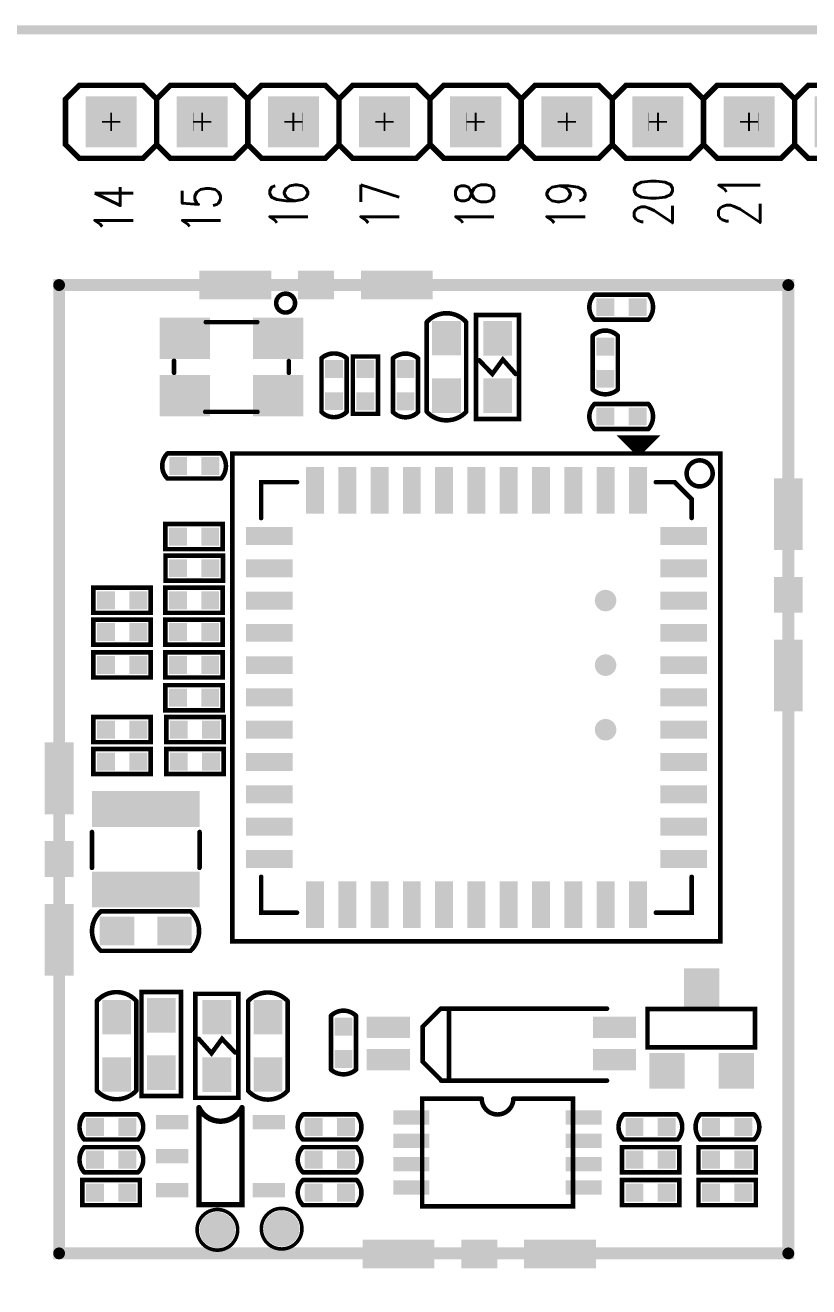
# Model space of a CAD drawing. Extents: x -3 to 111, y -1 to 54.
# Drawn here: x 68.22 to 90.06, y 18.3 to 53.47 of the extents above; entities that cross this region are included whole.
import ezdxf

# ---------------------------------------------------------------- set-up
doc = ezdxf.new("R2010")
doc.units = 0
for name, color, linetype in [('2D_LINE_126', 2, 'CONTINUOUS'), ('BOARD_OUTLINE_00', 254, 'CONTINUOUS'), ('DRIL_NPLTE_THRU_01', 176, 'CONTINUOUS'), ('DRIL_NPLTE_THRU_02', 23, 'CONTINUOUS'), ('DRIL_NPLTE_THRU_03', 6, 'CONTINUOUS'), ('DRIL_NPLTE_THRU_04', 176, 'CONTINUOUS'), ('DRIL_PLTE_THRU_01', 176, 'CONTINUOUS'), ('DRIL_PLTE_THRU_02', 23, 'CONTINUOUS'), ('DRIL_PLTE_THRU_03', 6, 'CONTINUOUS'), ('DRIL_PLTE_THRU_04', 176, 'CONTINUOUS'), ('DRIL_SYMBOL', 254, 'CONTINUOUS'), ('PADS_BOT', 254, 'CONTINUOUS'), ('PADS_INNER', 254, 'CONTINUOUS'), ('PADS_TOP', 254, 'CONTINUOUS'), ('PART_TOP_2DLINE_00', 254, 'CONTINUOUS'), ('PART_TOP_2DLINE_01', 254, 'CONTINUOUS'), ('PART_TOP_2DLINE_126', 254, 'CONTINUOUS'), ('PART_TOP_COPPER_126', 254, 'CONTINUOUS'), ('TEXT_126', 2, 'CONTINUOUS')]:
    doc.layers.add(name, color=color, linetype=linetype)
doc.styles.add('W0$1524', font='simplex', dxfattribs={"width": 0.75})

# ---------------------------------------------------------------- blocks, each defined once
blk = doc.blocks.new('BOARD_1')
at = {"layer": 'BOARD_OUTLINE_00', "const_width": 0.254}
blk.add_lwpolyline([(22.209, 77.724, 0.414214), (21.209, 76.724), (21.209, 25.384, 0.414214), (22.209, 24.384), (128.905, 24.384, 0.414214), (129.921, 25.384), (129.921, 76.724, 0.406566), (128.905, 77.724)], format="xyb", close=True, dxfattribs=at)
blk = doc.blocks.new('SMOOTH_0$3302')
at = {"const_width": 0.1651}
blk.add_lwpolyline([(-0.08255, 0, 1), (0.08255, 0, 1)], format="xyb", close=True, dxfattribs=at)
blk = doc.blocks.new('DRAWING_5')
at = {"layer": '2D_LINE_126', "const_width": 0.33}
blk.add_lwpolyline([(-0.866, 2.308), (19.458, 2.308), (19.458, -24.682), (-0.866, -24.682)], close=True, dxfattribs=at)
at = {"layer": '2D_LINE_126'}
for p in [(-0.866, 2.308), (19.458, 2.308), (-0.866, -24.682), (19.458, -24.682)]:
    blk.add_blockref('SMOOTH_0$3302', p, dxfattribs=at)
blk = doc.blocks.new('SMOOTH_0$127')
at = {"const_width": 0.0635}
blk.add_lwpolyline([(-0.03175, 0, 1), (0.03175, 0, 1)], format="xyb", close=True, dxfattribs=at)
blk = doc.blocks.new('PART_BODY_TOP_173')
at = {"layer": 'PART_TOP_2DLINE_01', "const_width": 0.127}
blk.add_lwpolyline([(-0.8, -0.35), (-0.8, 0.35), (0.8, 0.35), (0.8, -0.35)], close=True, dxfattribs=at)
at = {"layer": 'PART_TOP_2DLINE_01'}
for p in [(-0.8, 0.35), (0.8, 0.35), (-0.8, -0.35), (0.8, -0.35)]:
    blk.add_blockref('SMOOTH_0$127', p, dxfattribs=at)
blk = doc.blocks.new('DRIL_HOLE_0')
blk.add_lwpolyline([(0, 0, 1), (0, 0, 1)], format="xyb", close=True)
blk = doc.blocks.new('PAD_0')
blk.add_lwpolyline([(0, 0, 1), (0, 0, 1)], format="xyb", close=True)
blk = doc.blocks.new('PAD_1')
at = {"const_width": 0.5}
blk.add_lwpolyline([(-0.25, 0), (0.25, 0)], dxfattribs=at)
blk = doc.blocks.new('STK_TOP_7')
at = {"layer": 'DRIL_PLTE_THRU_01'}
blk.add_blockref('DRIL_HOLE_0', (0, 0), dxfattribs=at)
at = {"layer": 'DRIL_PLTE_THRU_02'}
blk.add_blockref('DRIL_HOLE_0', (0, 0), dxfattribs=at)
at = {"layer": 'DRIL_PLTE_THRU_03'}
blk.add_blockref('DRIL_HOLE_0', (0, 0), dxfattribs=at)
at = {"layer": 'DRIL_PLTE_THRU_04'}
blk.add_blockref('DRIL_HOLE_0', (0, 0), dxfattribs=at)
at = {"layer": 'PADS_BOT'}
blk.add_blockref('PAD_0', (0, 0), dxfattribs=at)
at = {"layer": 'PADS_INNER'}
blk.add_blockref('PAD_0', (0, 0), dxfattribs=at)
at = {"layer": 'PADS_TOP'}
blk.add_blockref('PAD_1', (0, 0), dxfattribs=at)
blk = doc.blocks.new('SYM_TOP_28')
for name, p in [('PART_BODY_TOP_173', (0, 0)), ('STK_TOP_7', (-0.45, 0)), ('STK_TOP_7', (0.45, 0))]:
    blk.add_blockref(name, p)
blk = doc.blocks.new('PART_TOP_0')
blk.add_blockref('SYM_TOP_28', (0, 0))
blk = doc.blocks.new('PART_BODY_TOP_150')
at = {"layer": 'PART_TOP_2DLINE_00', "const_width": 0.127}
blk.add_lwpolyline([(0.75, -0.35, 0.414214), (0.75, 0.35), (-0.75, 0.35, 0.373387), (-0.75, -0.35)], format="xyb", close=True, dxfattribs=at)
at = {"layer": 'PART_TOP_2DLINE_00'}
for p in [(-0.75, 0.35), (0.75, 0.35), (-0.75, -0.35), (0.75, -0.35)]:
    blk.add_blockref('SMOOTH_0$127', p, dxfattribs=at)
blk = doc.blocks.new('STK_TOP_6')
at = {"layer": 'DRIL_PLTE_THRU_01'}
blk.add_blockref('DRIL_HOLE_0', (0, 0), dxfattribs=at)
at = {"layer": 'DRIL_PLTE_THRU_02'}
blk.add_blockref('DRIL_HOLE_0', (0, 0), dxfattribs=at)
at = {"layer": 'DRIL_PLTE_THRU_03'}
blk.add_blockref('DRIL_HOLE_0', (0, 0), dxfattribs=at)
at = {"layer": 'DRIL_PLTE_THRU_04'}
blk.add_blockref('DRIL_HOLE_0', (0, 0), dxfattribs=at)
at = {"layer": 'PADS_BOT'}
blk.add_blockref('PAD_0', (0, 0), dxfattribs=at)
at = {"layer": 'PADS_INNER'}
blk.add_blockref('PAD_0', (0, 0), dxfattribs=at)
at = {"layer": 'PADS_TOP'}
blk.add_blockref('PAD_1', (0, 0), dxfattribs=at)
blk = doc.blocks.new('SYM_TOP_5')
for name, p in [('PART_BODY_TOP_150', (0, 0)), ('STK_TOP_6', (-0.45, 0)), ('STK_TOP_7', (0.45, 0))]:
    blk.add_blockref(name, p)
blk = doc.blocks.new('PART_TOP_1')
blk.add_blockref('SYM_TOP_5', (0, 0))
blk = doc.blocks.new('PART_BODY_TOP_189')
at = {"layer": 'PART_TOP_2DLINE_01', "const_width": 0.127}
for points in [[(-0.726, 1.25), (0.73, 1.25)], [(-1.6, -0.164), (-1.6, 0.163)], [(1.6, -0.172), (1.6, 0.163)], [(-0.72, -1.25), (0.715, -1.25)]]:
    blk.add_lwpolyline(points, dxfattribs=at)
blk.add_lwpolyline([(-1.247, -1.78, 1), (-1.774, -1.78, 1)], format="xyb", close=True, dxfattribs=at)
at = {"layer": 'PART_TOP_2DLINE_01'}
for p in [(-0.726, 1.25), (0.73, 1.25), (-1.6, 0.163), (1.6, 0.163), (-1.6, -0.164), (1.6, -0.172), (-0.72, -1.25), (0.715, -1.25)]:
    blk.add_blockref('SMOOTH_0$127', p, dxfattribs=at)
blk = doc.blocks.new('PAD_2')
at = {"const_width": 1.15}
blk.add_lwpolyline([(-0.7, 0), (0.7, 0)], dxfattribs=at)
blk = doc.blocks.new('STK_TOP_65')
at = {"layer": 'DRIL_PLTE_THRU_01'}
blk.add_blockref('DRIL_HOLE_0', (0, 0), dxfattribs=at)
at = {"layer": 'DRIL_PLTE_THRU_02'}
blk.add_blockref('DRIL_HOLE_0', (0, 0), dxfattribs=at)
at = {"layer": 'DRIL_PLTE_THRU_03'}
blk.add_blockref('DRIL_HOLE_0', (0, 0), dxfattribs=at)
at = {"layer": 'DRIL_PLTE_THRU_04'}
blk.add_blockref('DRIL_HOLE_0', (0, 0), dxfattribs=at)
at = {"layer": 'PADS_BOT'}
blk.add_blockref('PAD_0', (0, 0), dxfattribs=at)
at = {"layer": 'PADS_INNER'}
blk.add_blockref('PAD_0', (0, 0), dxfattribs=at)
at = {"layer": 'PADS_TOP'}
blk.add_blockref('PAD_2', (0, 0), dxfattribs=at)
blk = doc.blocks.new('SYM_TOP_44')
for name, p in [('STK_TOP_65', (-1.3, 0.8)), ('PART_BODY_TOP_189', (0, 0)), ('STK_TOP_65', (1.3, 0.8)), ('STK_TOP_65', (-1.3, -0.8)), ('STK_TOP_65', (1.3, -0.8))]:
    blk.add_blockref(name, p)
blk = doc.blocks.new('PART_TOP_2')
blk.add_blockref('SYM_TOP_44', (0, 0))
blk = doc.blocks.new('PART_TOP_3')
blk.add_blockref('SYM_TOP_5', (0, 0))
blk = doc.blocks.new('PART_BODY_TOP_151')
at = {"layer": 'PART_TOP_2DLINE_01', "const_width": 0.127}
blk.add_lwpolyline([(1.25, -0.55, 0.432739), (1.25, 0.55), (-1.25, 0.55, 0.450467), (-1.25, -0.55)], format="xyb", close=True, dxfattribs=at)
at = {"layer": 'PART_TOP_2DLINE_01'}
for p in [(-1.25, 0.55), (1.25, 0.55), (-1.25, -0.55), (1.25, -0.55)]:
    blk.add_blockref('SMOOTH_0$127', p, dxfattribs=at)
blk = doc.blocks.new('PAD_3')
at = {"const_width": 0.8}
blk.add_lwpolyline([(-0.48, 0), (0.48, 0)], dxfattribs=at)
blk = doc.blocks.new('STK_TOP_8')
at = {"layer": 'DRIL_PLTE_THRU_01'}
blk.add_blockref('DRIL_HOLE_0', (0, 0), dxfattribs=at)
at = {"layer": 'DRIL_PLTE_THRU_02'}
blk.add_blockref('DRIL_HOLE_0', (0, 0), dxfattribs=at)
at = {"layer": 'DRIL_PLTE_THRU_03'}
blk.add_blockref('DRIL_HOLE_0', (0, 0), dxfattribs=at)
at = {"layer": 'DRIL_PLTE_THRU_04'}
blk.add_blockref('DRIL_HOLE_0', (0, 0), dxfattribs=at)
at = {"layer": 'PADS_BOT'}
blk.add_blockref('PAD_0', (0, 0), dxfattribs=at)
at = {"layer": 'PADS_INNER'}
blk.add_blockref('PAD_0', (0, 0), dxfattribs=at)
at = {"layer": 'PADS_TOP'}
blk.add_blockref('PAD_3', (0, 0), dxfattribs=at)
blk = doc.blocks.new('SYM_TOP_6')
for name, p in [('STK_TOP_8', (-0.8, 0)), ('PART_BODY_TOP_151', (0, 0)), ('STK_TOP_8', (0.8, 0))]:
    blk.add_blockref(name, p)
blk = doc.blocks.new('PART_TOP_4')
blk.add_blockref('SYM_TOP_6', (0, 0))
blk = doc.blocks.new('PART_BODY_TOP_158')
at = {"layer": 'PART_TOP_2DLINE_01', "const_width": 0.127}
blk.add_lwpolyline([(-1.45, -0.6), (-1.45, 0.6), (1.45, 0.6), (1.45, -0.6)], close=True, dxfattribs=at)
blk.add_lwpolyline([(0.195, 0.503), (-0.206, 0.148), (0.195, -0.145), (-0.185, -0.509)], dxfattribs=at)
at = {"layer": 'PART_TOP_2DLINE_01'}
for p in [(-1.45, 0.6), (0.195, 0.503), (1.45, 0.6), (-0.206, 0.148), (0.195, -0.145), (-1.45, -0.6), (-0.185, -0.509), (1.45, -0.6)]:
    blk.add_blockref('SMOOTH_0$127', p, dxfattribs=at)
blk = doc.blocks.new('PAD_4')
at = {"const_width": 0.8}
blk.add_lwpolyline([(-0.4825, 0), (0.4825, 0)], dxfattribs=at)
blk = doc.blocks.new('STK_TOP_16')
at = {"layer": 'DRIL_PLTE_THRU_01'}
blk.add_blockref('DRIL_HOLE_0', (0, 0), dxfattribs=at)
at = {"layer": 'DRIL_PLTE_THRU_02'}
blk.add_blockref('DRIL_HOLE_0', (0, 0), dxfattribs=at)
at = {"layer": 'DRIL_PLTE_THRU_03'}
blk.add_blockref('DRIL_HOLE_0', (0, 0), dxfattribs=at)
at = {"layer": 'DRIL_PLTE_THRU_04'}
blk.add_blockref('DRIL_HOLE_0', (0, 0), dxfattribs=at)
at = {"layer": 'PADS_BOT'}
blk.add_blockref('PAD_0', (0, 0), dxfattribs=at)
at = {"layer": 'PADS_INNER'}
blk.add_blockref('PAD_0', (0, 0), dxfattribs=at)
at = {"layer": 'PADS_TOP'}
blk.add_blockref('PAD_4', (0, 0), dxfattribs=at)
blk = doc.blocks.new('SYM_TOP_13')
for name, p in [('STK_TOP_16', (-0.8, 0)), ('PART_BODY_TOP_158', (0, 0)), ('STK_TOP_16', (0.8, 0))]:
    blk.add_blockref(name, p)
blk = doc.blocks.new('PART_TOP_5')
blk.add_blockref('SYM_TOP_13', (0, 0))
blk = doc.blocks.new('SMOOTH_0$14986')
at = {"const_width": 0.0749}
blk.add_lwpolyline([(-0.037, 0, 1), (0.037, 0, 1)], format="xyb", close=True, dxfattribs=at)
blk = doc.blocks.new('PART_BODY_TOP_179')
at = {"layer": 'PART_TOP_2DLINE_01', "const_width": 0.15}
blk.add_lwpolyline([(-1.35, 0.6), (1.35, 0.6), (1.35, -0.6), (-1.35, -0.6, 0.629124)], format="xyb", close=True, dxfattribs=at)
at = {"layer": 'PART_TOP_2DLINE_01'}
for p in [(-1.35, 0.6), (1.35, 0.6), (-1.35, -0.6), (1.35, -0.6)]:
    blk.add_blockref('SMOOTH_0$14986', p, dxfattribs=at)
blk = doc.blocks.new('PAD_12')
at = {"const_width": 0.4}
blk.add_lwpolyline([(-0.45, 0), (0.45, 0)], dxfattribs=at)
blk = doc.blocks.new('STK_TOP_45')
at = {"layer": 'DRIL_PLTE_THRU_01'}
blk.add_blockref('DRIL_HOLE_0', (0, 0), dxfattribs=at)
at = {"layer": 'DRIL_PLTE_THRU_02'}
blk.add_blockref('DRIL_HOLE_0', (0, 0), dxfattribs=at)
at = {"layer": 'DRIL_PLTE_THRU_03'}
blk.add_blockref('DRIL_HOLE_0', (0, 0), dxfattribs=at)
at = {"layer": 'DRIL_PLTE_THRU_04'}
blk.add_blockref('DRIL_HOLE_0', (0, 0), dxfattribs=at)
at = {"layer": 'PADS_BOT'}
blk.add_blockref('PAD_0', (0, 0), dxfattribs=at)
at = {"layer": 'PADS_INNER'}
blk.add_blockref('PAD_0', (0, 0), dxfattribs=at)
at = {"layer": 'PADS_TOP', "rotation": 90}
blk.add_blockref('PAD_12', (0, 0), dxfattribs=at)
blk = doc.blocks.new('SYM_TOP_34')
for name, p in [('STK_TOP_45', (-0.95, 1.35)), ('STK_TOP_45', (0.95, 1.35)), ('PART_BODY_TOP_179', (0, 0)), ('STK_TOP_45', (-0.95, -1.35)), ('STK_TOP_45', (0, -1.35)), ('STK_TOP_45', (0.95, -1.35))]:
    blk.add_blockref(name, p)
blk = doc.blocks.new('PART_TOP_41')
blk.add_blockref('SYM_TOP_34', (0, 0))
blk = doc.blocks.new('PART_BODY_TOP_177')
at = {"layer": 'PART_TOP_2DLINE_01', "const_width": 0.127}
blk.add_lwpolyline([(-1.025, 11.3), (12.575, 11.3), (12.575, -2.3), (-1.025, -2.3)], close=True, dxfattribs=at)
for points in [[(0.775, 10.5), (-0.225, 10.5), (-0.225, 9.5)], [(10.775, 10.5), (11.775, 10.5), (11.775, 9.5)], [(12.584, 0.014), (13.014, 0.444), (13.014, -0.471), (12.577, -0.034)], [(12.619, -0.01), (12.786, -0.01)], [(12.754, 0.111), (12.754, -0.095)], [(12.839, 0.19), (12.839, -0.256)], [(12.924, 0.254), (12.924, -0.3)], [(-0.225, -0.5), (-0.225, -1.5), (0.775, -1.5)], [(10.775, -1.5), (11.301, -1.5), (11.775, -1.026), (11.775, -0.5)]]:
    blk.add_lwpolyline(points, dxfattribs=at)
blk.add_lwpolyline([(11.656, -1.722, 1), (12.382, -1.722, 1)], format="xyb", close=True, dxfattribs=at)
at = {"layer": 'PART_TOP_2DLINE_01'}
for p in [(-1.025, 11.3), (12.575, 11.3), (-0.225, 10.5), (0.775, 10.5), (10.775, 10.5), (11.775, 10.5), (-0.225, 9.5), (11.775, 9.5), (13.014, 0.444), (12.577, -0.034), (12.584, 0.014), (12.619, -0.01), (12.754, 0.111), (12.786, -0.01), (12.839, 0.19), (12.924, 0.254), (12.754, -0.095), (12.839, -0.256), (12.924, -0.3), (-0.225, -0.5), (11.775, -0.5), (13.014, -0.471), (11.775, -1.026), (-0.225, -1.5), (0.775, -1.5), (10.775, -1.5), (11.301, -1.5), (-1.025, -2.3), (12.575, -2.3)]:
    blk.add_blockref('SMOOTH_0$127', p, dxfattribs=at)
blk = doc.blocks.new('PAD_31')
at = {"const_width": 0.5}
blk.add_lwpolyline([(-0.65, 0), (0.65, 0)], dxfattribs=at)
blk = doc.blocks.new('STK_TOP_42')
at = {"layer": 'DRIL_NPLTE_THRU_01'}
blk.add_blockref('DRIL_HOLE_0', (0, 0), dxfattribs=at)
at = {"layer": 'DRIL_NPLTE_THRU_02'}
blk.add_blockref('DRIL_HOLE_0', (0, 0), dxfattribs=at)
at = {"layer": 'DRIL_NPLTE_THRU_03'}
blk.add_blockref('DRIL_HOLE_0', (0, 0), dxfattribs=at)
at = {"layer": 'DRIL_NPLTE_THRU_04'}
blk.add_blockref('DRIL_HOLE_0', (0, 0), dxfattribs=at)
at = {"layer": 'PADS_BOT'}
blk.add_blockref('PAD_0', (0, 0), dxfattribs=at)
at = {"layer": 'PADS_INNER'}
blk.add_blockref('PAD_0', (0, 0), dxfattribs=at)
at = {"layer": 'PADS_TOP'}
blk.add_blockref('PAD_31', (0, 0), dxfattribs=at)
blk = doc.blocks.new('STK_TOP_41')
at = {"layer": 'DRIL_NPLTE_THRU_01'}
blk.add_blockref('DRIL_HOLE_0', (0, 0), dxfattribs=at)
at = {"layer": 'DRIL_NPLTE_THRU_02'}
blk.add_blockref('DRIL_HOLE_0', (0, 0), dxfattribs=at)
at = {"layer": 'DRIL_NPLTE_THRU_03'}
blk.add_blockref('DRIL_HOLE_0', (0, 0), dxfattribs=at)
at = {"layer": 'DRIL_NPLTE_THRU_04'}
blk.add_blockref('DRIL_HOLE_0', (0, 0), dxfattribs=at)
at = {"layer": 'PADS_BOT'}
blk.add_blockref('PAD_0', (0, 0), dxfattribs=at)
at = {"layer": 'PADS_INNER'}
blk.add_blockref('PAD_0', (0, 0), dxfattribs=at)
at = {"layer": 'PADS_TOP', "rotation": 90}
blk.add_blockref('PAD_31', (0, 0), dxfattribs=at)
blk = doc.blocks.new('PAD_32')
at = {"const_width": 0.3}
blk.add_lwpolyline([(0, -0.15, 1), (0, 0.15, 1)], format="xyb", close=True, dxfattribs=at)
blk = doc.blocks.new('STK_TOP_43')
at = {"layer": 'DRIL_NPLTE_THRU_01'}
blk.add_blockref('DRIL_HOLE_0', (0, 0), dxfattribs=at)
at = {"layer": 'DRIL_NPLTE_THRU_02'}
blk.add_blockref('DRIL_HOLE_0', (0, 0), dxfattribs=at)
at = {"layer": 'DRIL_NPLTE_THRU_03'}
blk.add_blockref('DRIL_HOLE_0', (0, 0), dxfattribs=at)
at = {"layer": 'DRIL_NPLTE_THRU_04'}
blk.add_blockref('DRIL_HOLE_0', (0, 0), dxfattribs=at)
at = {"layer": 'PADS_BOT'}
blk.add_blockref('PAD_0', (0, 0), dxfattribs=at)
at = {"layer": 'PADS_INNER'}
blk.add_blockref('PAD_0', (0, 0), dxfattribs=at)
at = {"layer": 'PADS_TOP'}
blk.add_blockref('PAD_32', (0, 0), dxfattribs=at)
blk = doc.blocks.new('SYM_TOP_32')
for name, p in [('PART_BODY_TOP_177', (0, 0)), ('STK_TOP_41', (1.27483, 10.27506)), ('STK_TOP_41', (2.175, 10.27506)), ('STK_TOP_41', (3.07492, 10.27506)), ('STK_TOP_41', (3.97485, 10.27506)), ('STK_TOP_41', (4.87502, 10.27506)), ('STK_TOP_41', (5.77495, 10.27506)), ('STK_TOP_41', (6.67487, 10.27506)), ('STK_TOP_41', (7.57504, 10.27506)), ('STK_TOP_41', (8.47496, 10.27506)), ('STK_TOP_41', (9.37489, 10.27506)), ('STK_TOP_41', (10.27506, 10.27506)), ('STK_TOP_42', (0, 9)), ('STK_TOP_42', (11.54989, 9)), ('STK_TOP_42', (0, 8.1)), ('STK_TOP_42', (11.54989, 8.1)), ('STK_TOP_42', (0, 7.2)), ('STK_TOP_42', (11.54989, 7.2)), ('STK_TOP_42', (0, 6.3)), ('STK_TOP_42', (11.54989, 6.3)), ('STK_TOP_42', (0, 5.4)), ('STK_TOP_42', (11.54989, 5.4)), ('STK_TOP_42', (0, 4.5)), ('STK_TOP_42', (11.54989, 4.5)), ('STK_TOP_42', (0, 3.6)), ('STK_TOP_42', (11.54989, 3.6)), ('STK_TOP_42', (0, 2.7)), ('STK_TOP_42', (11.54989, 2.7)), ('STK_TOP_42', (0, 1.8)), ('STK_TOP_42', (11.54989, 1.8)), ('STK_TOP_42', (0, 0.9)), ('STK_TOP_43', (4.87502, 0.9)), ('STK_TOP_43', (6.67487, 0.9)), ('STK_TOP_43', (8.47496, 0.9)), ('STK_TOP_42', (11.54989, 0.9)), ('STK_TOP_42', (0, 0)), ('STK_TOP_42', (11.54989, 0)), ('STK_TOP_41', (1.27483, -1.27483)), ('STK_TOP_41', (2.175, -1.27483)), ('STK_TOP_41', (3.07492, -1.27483)), ('STK_TOP_41', (3.97485, -1.27483)), ('STK_TOP_41', (4.87502, -1.27483)), ('STK_TOP_41', (5.77495, -1.27483)), ('STK_TOP_41', (6.67487, -1.27483)), ('STK_TOP_41', (7.57504, -1.27483)), ('STK_TOP_41', (8.47496, -1.27483)), ('STK_TOP_41', (9.37489, -1.27483)), ('STK_TOP_41', (10.27506, -1.27483))]:
    blk.add_blockref(name, p)
blk = doc.blocks.new('PART_TOP_153')
blk.add_blockref('SYM_TOP_32', (0, 0))
blk = doc.blocks.new('PART_TOP_163')
blk.add_blockref('SYM_TOP_28', (0, 0))
blk = doc.blocks.new('PART_TOP_181')
blk.add_blockref('SYM_TOP_28', (0, 0))
blk = doc.blocks.new('PART_TOP_209')
blk.add_blockref('SYM_TOP_28', (0, 0))
blk = doc.blocks.new('PART_BODY_TOP_155')
at = {"layer": 'PART_TOP_2DLINE_01', "const_width": 0.127}
blk.add_lwpolyline([(-1.511, -0.523), (1.489, -0.523), (1.489, 0.545), (-1.511, 0.545)], close=True, dxfattribs=at)
at = {"layer": 'PART_TOP_2DLINE_01'}
for p in [(-1.511, 0.545), (1.489, 0.545), (-1.511, -0.523), (1.489, -0.523)]:
    blk.add_blockref('SMOOTH_0$127', p, dxfattribs=at)
blk = doc.blocks.new('PAD_5')
at = {"const_width": 0.9906}
blk.add_lwpolyline([(-0.4953, 0), (0.4953, 0)], dxfattribs=at)
blk = doc.blocks.new('STK_TOP_12')
at = {"layer": 'DRIL_PLTE_THRU_01'}
blk.add_blockref('DRIL_HOLE_0', (0, 0), dxfattribs=at)
at = {"layer": 'DRIL_PLTE_THRU_02'}
blk.add_blockref('DRIL_HOLE_0', (0, 0), dxfattribs=at)
at = {"layer": 'DRIL_PLTE_THRU_03'}
blk.add_blockref('DRIL_HOLE_0', (0, 0), dxfattribs=at)
at = {"layer": 'DRIL_PLTE_THRU_04'}
blk.add_blockref('DRIL_HOLE_0', (0, 0), dxfattribs=at)
at = {"layer": 'PADS_BOT'}
blk.add_blockref('PAD_0', (0, 0), dxfattribs=at)
at = {"layer": 'PADS_INNER'}
blk.add_blockref('PAD_0', (0, 0), dxfattribs=at)
at = {"layer": 'PADS_TOP'}
blk.add_blockref('PAD_5', (0, 0), dxfattribs=at)
blk = doc.blocks.new('PAD_6')
at = {"const_width": 0.991}
blk.add_lwpolyline([(-0.6, 0), (0.6, 0)], dxfattribs=at)
blk = doc.blocks.new('STK_TOP_13')
at = {"layer": 'DRIL_PLTE_THRU_01'}
blk.add_blockref('DRIL_HOLE_0', (0, 0), dxfattribs=at)
at = {"layer": 'DRIL_PLTE_THRU_02'}
blk.add_blockref('DRIL_HOLE_0', (0, 0), dxfattribs=at)
at = {"layer": 'DRIL_PLTE_THRU_03'}
blk.add_blockref('DRIL_HOLE_0', (0, 0), dxfattribs=at)
at = {"layer": 'DRIL_PLTE_THRU_04'}
blk.add_blockref('DRIL_HOLE_0', (0, 0), dxfattribs=at)
at = {"layer": 'PADS_BOT'}
blk.add_blockref('PAD_0', (0, 0), dxfattribs=at)
at = {"layer": 'PADS_INNER'}
blk.add_blockref('PAD_0', (0, 0), dxfattribs=at)
at = {"layer": 'PADS_TOP', "rotation": 90}
blk.add_blockref('PAD_6', (0, 0), dxfattribs=at)
blk = doc.blocks.new('SYM_TOP_10')
for name, p in [('STK_TOP_13', (0, 1.081024)), ('PART_BODY_TOP_155', (0, 0)), ('STK_TOP_12', (-0.9652, -1.1811)), ('STK_TOP_12', (0.9652, -1.1811))]:
    blk.add_blockref(name, p)
blk = doc.blocks.new('PART_TOP_210')
blk.add_blockref('SYM_TOP_10', (0, 0))
blk = doc.blocks.new('PART_TOP_211')
blk.add_blockref('SYM_TOP_28', (0, 0))
blk = doc.blocks.new('PART_TOP_212')
blk.add_blockref('SYM_TOP_5', (0, 0))
blk = doc.blocks.new('PART_TOP_213')
blk.add_blockref('SYM_TOP_5', (0, 0))
blk = doc.blocks.new('PART_TOP_214')
blk.add_blockref('SYM_TOP_5', (0, 0))
blk = doc.blocks.new('PART_TOP_215')
blk.add_blockref('SYM_TOP_5', (0, 0))
blk = doc.blocks.new('PART_BODY_TOP_183')
at = {"layer": 'PART_TOP_2DLINE_01', "const_width": 0.127}
blk.add_lwpolyline([(-0.44039, 1.499998, 1), (0.440482, 1.499998), (2.1, 1.500002), (2.1, -1.5), (-2.1, -1.5), (-2.1, 1.500002)], format="xyb", close=True, dxfattribs=at)
at = {"layer": 'PART_TOP_2DLINE_01'}
for p in [(-2.1, 1.500002), (-0.44039, 1.499998), (0.440482, 1.499998), (2.1, 1.500002), (-2.1, -1.5), (2.1, -1.5)]:
    blk.add_blockref('SMOOTH_0$127', p, dxfattribs=at)
blk = doc.blocks.new('PAD_44')
at = {"const_width": 0.4}
blk.add_lwpolyline([(-0.5, 0), (0.5, 0)], dxfattribs=at)
blk = doc.blocks.new('STK_TOP_50')
at = {"layer": 'DRIL_PLTE_THRU_01'}
blk.add_blockref('DRIL_HOLE_0', (0, 0), dxfattribs=at)
at = {"layer": 'DRIL_PLTE_THRU_02'}
blk.add_blockref('DRIL_HOLE_0', (0, 0), dxfattribs=at)
at = {"layer": 'DRIL_PLTE_THRU_03'}
blk.add_blockref('DRIL_HOLE_0', (0, 0), dxfattribs=at)
at = {"layer": 'DRIL_PLTE_THRU_04'}
blk.add_blockref('DRIL_HOLE_0', (0, 0), dxfattribs=at)
at = {"layer": 'PADS_BOT'}
blk.add_blockref('PAD_0', (0, 0), dxfattribs=at)
at = {"layer": 'PADS_INNER'}
blk.add_blockref('PAD_0', (0, 0), dxfattribs=at)
at = {"layer": 'PADS_TOP'}
blk.add_blockref('PAD_44', (0, 0), dxfattribs=at)
blk = doc.blocks.new('SYM_TOP_38')
for name, p in [('PART_BODY_TOP_183', (0, 0)), ('STK_TOP_50', (-2.4, 0.975)), ('STK_TOP_50', (2.4, 0.975)), ('STK_TOP_50', (-2.4, 0.325)), ('STK_TOP_50', (2.4, 0.325)), ('STK_TOP_50', (-2.4, -0.325)), ('STK_TOP_50', (2.4, -0.325)), ('STK_TOP_50', (-2.4, -0.975)), ('STK_TOP_50', (2.4, -0.975))]:
    blk.add_blockref(name, p)
blk = doc.blocks.new('PART_TOP_216')
blk.add_blockref('SYM_TOP_38', (0, 0))
blk = doc.blocks.new('PART_BODY_TOP_190')
at = {"layer": 'PART_TOP_2DLINE_01', "const_width": 0.127}
for points in [[(-2.01, 0.94), (-2.49, 0.46), (-2.49, -0.52), (-1.97, -1.04)], [(2.645, 0.96), (-1.99, 0.96)], [(-1.76, 0.96), (-1.76, -1.04)], [(2.645, -1.044), (-1.98, -1.044)]]:
    blk.add_lwpolyline(points, dxfattribs=at)
at = {"layer": 'PART_TOP_2DLINE_01'}
for p in [(-2.01, 0.94), (-1.99, 0.96), (-1.76, 0.96), (2.645, 0.96), (-2.49, 0.46), (-2.49, -0.52), (-1.98, -1.044), (-1.97, -1.04), (-1.76, -1.04), (2.645, -1.044)]:
    blk.add_blockref('SMOOTH_0$127', p, dxfattribs=at)
blk = doc.blocks.new('PAD_45')
at = {"const_width": 0.6}
blk.add_lwpolyline([(-0.6, 0), (0.6, 0)], dxfattribs=at)
blk = doc.blocks.new('STK_TOP_67')
at = {"layer": 'DRIL_PLTE_THRU_01'}
blk.add_blockref('DRIL_HOLE_0', (0, 0), dxfattribs=at)
at = {"layer": 'DRIL_PLTE_THRU_02'}
blk.add_blockref('DRIL_HOLE_0', (0, 0), dxfattribs=at)
at = {"layer": 'DRIL_PLTE_THRU_03'}
blk.add_blockref('DRIL_HOLE_0', (0, 0), dxfattribs=at)
at = {"layer": 'DRIL_PLTE_THRU_04'}
blk.add_blockref('DRIL_HOLE_0', (0, 0), dxfattribs=at)
at = {"layer": 'PADS_BOT'}
blk.add_blockref('PAD_0', (0, 0), dxfattribs=at)
at = {"layer": 'PADS_INNER'}
blk.add_blockref('PAD_0', (0, 0), dxfattribs=at)
at = {"layer": 'PADS_TOP'}
blk.add_blockref('PAD_45', (0, 0), dxfattribs=at)
blk = doc.blocks.new('STK_TOP_66')
at = {"layer": 'DRIL_PLTE_THRU_01'}
blk.add_blockref('DRIL_HOLE_0', (0, 0), dxfattribs=at)
at = {"layer": 'DRIL_PLTE_THRU_02'}
blk.add_blockref('DRIL_HOLE_0', (0, 0), dxfattribs=at)
at = {"layer": 'DRIL_PLTE_THRU_03'}
blk.add_blockref('DRIL_HOLE_0', (0, 0), dxfattribs=at)
at = {"layer": 'DRIL_PLTE_THRU_04'}
blk.add_blockref('DRIL_HOLE_0', (0, 0), dxfattribs=at)
at = {"layer": 'PADS_BOT'}
blk.add_blockref('PAD_0', (0, 0), dxfattribs=at)
at = {"layer": 'PADS_INNER'}
blk.add_blockref('PAD_0', (0, 0), dxfattribs=at)
at = {"layer": 'PADS_TOP'}
blk.add_blockref('PAD_45', (0, 0), dxfattribs=at)
blk = doc.blocks.new('SYM_TOP_45')
for name, p in [('STK_TOP_67', (-3.45, 0.44)), ('PART_BODY_TOP_190', (0, 0)), ('STK_TOP_66', (2.85, 0.44)), ('STK_TOP_67', (-3.45, -0.46)), ('STK_TOP_66', (2.85, -0.46))]:
    blk.add_blockref(name, p)
blk = doc.blocks.new('PART_TOP_217')
blk.add_blockref('SYM_TOP_45', (0, 0))
blk = doc.blocks.new('PART_TOP_218')
blk.add_blockref('SYM_TOP_5', (0, 0))
blk = doc.blocks.new('PART_TOP_219')
blk.add_blockref('SYM_TOP_5', (0, 0))
blk = doc.blocks.new('PART_TOP_220')
blk.add_blockref('SYM_TOP_5', (0, 0))
blk = doc.blocks.new('PART_TOP_221')
blk.add_blockref('SYM_TOP_5', (0, 0))
blk = doc.blocks.new('PART_TOP_222')
blk.add_blockref('SYM_TOP_6', (0, 0))
blk = doc.blocks.new('PART_TOP_224')
blk.add_blockref('SYM_TOP_13', (0, 0))
blk = doc.blocks.new('PART_TOP_225')
blk.add_blockref('SYM_TOP_28', (0, 0))
blk = doc.blocks.new('PART_TOP_226')
blk.add_blockref('SYM_TOP_28', (0, 0))
blk = doc.blocks.new('PART_TOP_227')
blk.add_blockref('SYM_TOP_28', (0, 0))
blk = doc.blocks.new('PART_TOP_228')
blk.add_blockref('SYM_TOP_28', (0, 0))
blk = doc.blocks.new('PART_TOP_229')
blk.add_blockref('SYM_TOP_28', (0, 0))
blk = doc.blocks.new('PART_TOP_230')
blk.add_blockref('SYM_TOP_28', (0, 0))
blk = doc.blocks.new('PART_TOP_231')
blk.add_blockref('SYM_TOP_28', (0, 0))
blk = doc.blocks.new('PART_TOP_232')
blk.add_blockref('SYM_TOP_28', (0, 0))
blk = doc.blocks.new('PART_TOP_233')
blk.add_blockref('SYM_TOP_5', (0, 0))
blk = doc.blocks.new('PART_BODY_TOP_165')
at = {"layer": 'PART_TOP_2DLINE_01', "const_width": 0.127}
for points in [[(-0.5, 1.5), (0.5, 1.5)], [(-0.5, -1.5), (0.5, -1.5)]]:
    blk.add_lwpolyline(points, dxfattribs=at)
at = {"layer": 'PART_TOP_2DLINE_01'}
for p in [(-0.5, 1.5), (0.5, 1.5), (-0.5, -1.5), (0.5, -1.5)]:
    blk.add_blockref('SMOOTH_0$127', p, dxfattribs=at)
blk = doc.blocks.new('PAD_46')
at = {"const_width": 1}
blk.add_lwpolyline([(-1.5, 0), (1.5, 0)], dxfattribs=at)
blk = doc.blocks.new('STK_TOP_30')
at = {"layer": 'DRIL_PLTE_THRU_01'}
blk.add_blockref('DRIL_HOLE_0', (0, 0), dxfattribs=at)
at = {"layer": 'DRIL_PLTE_THRU_02'}
blk.add_blockref('DRIL_HOLE_0', (0, 0), dxfattribs=at)
at = {"layer": 'DRIL_PLTE_THRU_03'}
blk.add_blockref('DRIL_HOLE_0', (0, 0), dxfattribs=at)
at = {"layer": 'DRIL_PLTE_THRU_04'}
blk.add_blockref('DRIL_HOLE_0', (0, 0), dxfattribs=at)
at = {"layer": 'PADS_BOT'}
blk.add_blockref('PAD_0', (0, 0), dxfattribs=at)
at = {"layer": 'PADS_INNER'}
blk.add_blockref('PAD_0', (0, 0), dxfattribs=at)
at = {"layer": 'PADS_TOP', "rotation": 90}
blk.add_blockref('PAD_46', (0, 0), dxfattribs=at)
blk = doc.blocks.new('SYM_TOP_20')
for name, p in [('STK_TOP_30', (-1.139, 0)), ('STK_TOP_30', (1.103, 0)), ('PART_BODY_TOP_165', (0, 0))]:
    blk.add_blockref(name, p)
blk = doc.blocks.new('PART_TOP_234')
blk.add_blockref('SYM_TOP_20', (0, 0))
blk = doc.blocks.new('PART_TOP_235')
blk.add_blockref('SYM_TOP_6', (0, 0))
blk = doc.blocks.new('PART_TOP_236')
blk.add_blockref('SYM_TOP_6', (0, 0))
blk = doc.blocks.new('PART_TOP_237')
blk.add_blockref('SYM_TOP_28', (0, 0))
blk = doc.blocks.new('PART_BODY_TOP_174')
at = {"layer": 'PART_TOP_2DLINE_01', "const_width": 0.127}
blk.add_lwpolyline([(-1.45, -0.55), (-1.45, 0.55), (1.45, 0.55), (1.45, -0.55)], close=True, dxfattribs=at)
at = {"layer": 'PART_TOP_2DLINE_01'}
for p in [(-1.45, 0.55), (1.45, 0.55), (-1.45, -0.55), (1.45, -0.55)]:
    blk.add_blockref('SMOOTH_0$127', p, dxfattribs=at)
blk = doc.blocks.new('SYM_TOP_29')
for name, p in [('STK_TOP_16', (-0.8, 0)), ('PART_BODY_TOP_174', (0, 0)), ('STK_TOP_16', (0.8, 0))]:
    blk.add_blockref(name, p)
blk = doc.blocks.new('PART_TOP_238')
blk.add_blockref('SYM_TOP_29', (0, 0))
blk = doc.blocks.new('PART_TOP_239')
blk.add_blockref('SYM_TOP_5', (0, 0))
blk = doc.blocks.new('PART_TOP_240')
blk.add_blockref('SYM_TOP_5', (0, 0))
blk = doc.blocks.new('PART_TOP_305')
blk.add_blockref('SYM_TOP_5', (0, 0))
blk = doc.blocks.new('PART_TOP_321')
blk.add_blockref('SYM_TOP_28', (0, 0))
blk = doc.blocks.new('PART_TOP_322')
blk.add_blockref('SYM_TOP_28', (0, 0))
blk = doc.blocks.new('PART_TOP_323')
blk.add_blockref('SYM_TOP_28', (0, 0))
blk = doc.blocks.new('PART_TOP_324')
blk.add_blockref('SYM_TOP_28', (0, 0))
blk = doc.blocks.new('PART_TOP_325')
blk.add_blockref('SYM_TOP_28', (0, 0))
blk = doc.blocks.new('PAD_57')
at = {"const_width": 0.8}
blk.add_lwpolyline([(-0.5, 0), (0.5, 0)], dxfattribs=at)
blk = doc.blocks.new('STK_TOP_91')
at = {"layer": 'DRIL_NPLTE_THRU_01'}
blk.add_blockref('DRIL_HOLE_0', (0, 0), dxfattribs=at)
at = {"layer": 'DRIL_NPLTE_THRU_02'}
blk.add_blockref('DRIL_HOLE_0', (0, 0), dxfattribs=at)
at = {"layer": 'DRIL_NPLTE_THRU_03'}
blk.add_blockref('DRIL_HOLE_0', (0, 0), dxfattribs=at)
at = {"layer": 'DRIL_NPLTE_THRU_04'}
blk.add_blockref('DRIL_HOLE_0', (0, 0), dxfattribs=at)
at = {"layer": 'PADS_BOT'}
blk.add_blockref('PAD_0', (0, 0), dxfattribs=at)
at = {"layer": 'PADS_INNER'}
blk.add_blockref('PAD_0', (0, 0), dxfattribs=at)
at = {"layer": 'PADS_TOP'}
blk.add_blockref('PAD_57', (0, 0), dxfattribs=at)
blk = doc.blocks.new('PAD_58')
at = {"const_width": 0.8}
blk.add_lwpolyline([(-1, 0), (1, 0)], dxfattribs=at)
blk = doc.blocks.new('STK_TOP_90')
at = {"layer": 'DRIL_NPLTE_THRU_01'}
blk.add_blockref('DRIL_HOLE_0', (0, 0), dxfattribs=at)
at = {"layer": 'DRIL_NPLTE_THRU_02'}
blk.add_blockref('DRIL_HOLE_0', (0, 0), dxfattribs=at)
at = {"layer": 'DRIL_NPLTE_THRU_03'}
blk.add_blockref('DRIL_HOLE_0', (0, 0), dxfattribs=at)
at = {"layer": 'DRIL_NPLTE_THRU_04'}
blk.add_blockref('DRIL_HOLE_0', (0, 0), dxfattribs=at)
at = {"layer": 'PADS_BOT'}
blk.add_blockref('PAD_0', (0, 0), dxfattribs=at)
at = {"layer": 'PADS_INNER'}
blk.add_blockref('PAD_0', (0, 0), dxfattribs=at)
at = {"layer": 'PADS_TOP'}
blk.add_blockref('PAD_58', (0, 0), dxfattribs=at)
blk = doc.blocks.new('SYM_TOP_73')
for name, p in [('STK_TOP_90', (-2.25, 0)), ('STK_TOP_91', (0, 0)), ('STK_TOP_90', (2.25, 0))]:
    blk.add_blockref(name, p)
blk = doc.blocks.new('PART_TOP_327')
blk.add_blockref('SYM_TOP_73', (0, 0))
blk = doc.blocks.new('PART_TOP_328')
blk.add_blockref('SYM_TOP_73', (0, 0))
blk = doc.blocks.new('PART_TOP_329')
blk.add_blockref('SYM_TOP_73', (0, 0))
blk = doc.blocks.new('PART_TOP_330')
blk.add_blockref('SYM_TOP_73', (0, 0))
blk = doc.blocks.new('SMOOTH_0$1524')
at = {"const_width": 0.0762}
blk.add_lwpolyline([(-0.0381, 0, 1), (0.0381, 0, 1)], format="xyb", close=True, dxfattribs=at)
blk = doc.blocks.new('SMOOTH_0$00254')
at = {"const_width": 0.00127}
blk.add_lwpolyline([(-0.001, 0, 1), (0.001, 0, 1)], format="xyb", close=True, dxfattribs=at)
blk = doc.blocks.new('PART_BODY_TOP_212')
at = {"layer": 'PART_TOP_2DLINE_00', "const_width": 0.152}
for points in [[(-8.89, 0.635), (-9.271, 1.016), (-11.049, 1.016), (-11.43, 0.635), (-11.43, -0.635), (-11.049, -1.016), (-9.271, -1.016), (-8.89, -0.635)], [(-6.35, 0.635), (-6.731, 1.016), (-8.509, 1.016), (-8.89, 0.635), (-8.89, -0.635), (-8.509, -1.016), (-6.731, -1.016), (-6.35, -0.635)], [(3.81, -0.635), (3.429, -1.016), (1.651, -1.016), (1.27, -0.635), (1.27, 0.635), (0.889, 1.016), (-0.889, 1.016), (-1.27, 0.635), (-1.27, -0.635), (-1.651, -1.016), (-3.429, -1.016), (-3.81, -0.635)], [(-1.27, 0.635), (-1.651, 1.016), (-3.429, 1.016), (-3.81, 0.635)], [(1.27, 0.635), (1.651, 1.016), (3.429, 1.016), (3.81, 0.635)], [(6.35, 0.635), (5.969, 1.016), (4.191, 1.016), (3.81, 0.635), (3.81, -0.635), (4.191, -1.016), (5.969, -1.016), (6.35, -0.635)], [(1.27, -0.635), (0.889, -1.016), (-0.889, -1.016), (-1.27, -0.635)]]:
    blk.add_lwpolyline(points, dxfattribs=at)
for points in [[(-5.969, 1.016), (-6.35, 0.635), (-6.35, -0.635), (-5.969, -1.016), (-4.191, -1.016), (-3.81, -0.635), (-3.81, 0.635), (-4.191, 1.016)], [(6.35, 0.635), (6.35, -0.635), (6.731, -1.016), (8.509, -1.016), (8.89, -0.635), (8.89, 0.635), (8.509, 1.016), (6.731, 1.016)], [(8.89, 0.635), (8.89, -0.635), (9.271, -1.016), (11.049, -1.016), (11.43, -0.635), (11.43, 0.635), (11.049, 1.016), (9.271, 1.016)]]:
    blk.add_lwpolyline(points, close=True, dxfattribs=at)
at = {"layer": 'PART_TOP_COPPER_126', "const_width": 0.00254}
for points in [[(-10.414, -0.254), (-9.906, -0.254), (-9.906, 0.254), (-10.414, 0.254)], [(-7.874, -0.254), (-7.366, -0.254), (-7.366, 0.254), (-7.874, 0.254)], [(-5.334, -0.254), (-4.826, -0.254), (-4.826, 0.254), (-5.334, 0.254)], [(-2.794, -0.254), (-2.286, -0.254), (-2.286, 0.254), (-2.794, 0.254)], [(-0.254, -0.254), (0.254, -0.254), (0.254, 0.254), (-0.254, 0.254)], [(2.286, -0.254), (2.794, -0.254), (2.794, 0.254), (2.286, 0.254)], [(4.826, -0.254), (5.334, -0.254), (5.334, 0.254), (4.826, 0.254)], [(7.366, -0.254), (7.874, -0.254), (7.874, 0.254), (7.366, 0.254)]]:
    blk.add_lwpolyline(points, close=True, dxfattribs=at)
at = {"layer": 'PART_TOP_2DLINE_00'}
for p in [(-11.049, 1.016), (-9.271, 1.016), (-8.509, 1.016), (-6.731, 1.016), (-5.969, 1.016), (-4.191, 1.016), (-3.429, 1.016), (-1.651, 1.016), (-0.889, 1.016), (0.889, 1.016), (1.651, 1.016), (3.429, 1.016), (4.191, 1.016), (5.969, 1.016), (6.731, 1.016), (8.509, 1.016), (9.271, 1.016), (11.049, 1.016), (-11.43, 0.635), (-8.89, 0.635), (-8.89, 0.635), (-6.35, 0.635), (-6.35, 0.635), (-3.81, 0.635), (-3.81, 0.635), (-1.27, 0.635), (-1.27, 0.635), (1.27, 0.635), (1.27, 0.635), (3.81, 0.635), (3.81, 0.635), (6.35, 0.635), (6.35, 0.635), (8.89, 0.635), (8.89, 0.635), (11.43, 0.635), (-11.43, -0.635), (-8.89, -0.635), (-8.89, -0.635), (-6.35, -0.635), (-6.35, -0.635), (-3.81, -0.635), (-3.81, -0.635), (-1.27, -0.635), (-1.27, -0.635), (1.27, -0.635), (1.27, -0.635), (3.81, -0.635), (3.81, -0.635), (6.35, -0.635), (6.35, -0.635), (8.89, -0.635), (8.89, -0.635), (11.43, -0.635), (-11.049, -1.016), (-9.271, -1.016), (-8.509, -1.016), (-6.731, -1.016), (-5.969, -1.016), (-4.191, -1.016), (-3.429, -1.016), (-1.651, -1.016), (-0.889, -1.016), (0.889, -1.016), (1.651, -1.016), (3.429, -1.016), (4.191, -1.016), (5.969, -1.016), (6.731, -1.016), (8.509, -1.016), (9.271, -1.016), (11.049, -1.016)]:
    blk.add_blockref('SMOOTH_0$1524', p, dxfattribs=at)
at = {"layer": 'PART_TOP_COPPER_126'}
for p in [(-10.414, 0.254), (-9.906, 0.254), (-7.874, 0.254), (-7.366, 0.254), (-5.334, 0.254), (-4.826, 0.254), (-2.794, 0.254), (-2.286, 0.254), (-0.254, 0.254), (0.254, 0.254), (2.286, 0.254), (2.794, 0.254), (4.826, 0.254), (5.334, 0.254), (7.366, 0.254), (7.874, 0.254), (-10.414, -0.254), (-9.906, -0.254), (-7.874, -0.254), (-7.366, -0.254), (-5.334, -0.254), (-4.826, -0.254), (-2.794, -0.254), (-2.286, -0.254), (-0.254, -0.254), (0.254, -0.254), (2.286, -0.254), (2.794, -0.254), (4.826, -0.254), (5.334, -0.254), (7.366, -0.254), (7.874, -0.254)]:
    blk.add_blockref('SMOOTH_0$00254', p, dxfattribs=at)
blk = doc.blocks.new('DRIL_SYMBOL_0$8500006667')
at = {"layer": 'DRIL_SYMBOL', "const_width": 0.0508}
for points in [[(-0.254, 0), (0.254, 0)], [(0, -0.254), (0, 0.254)]]:
    blk.add_lwpolyline(points, dxfattribs=at)
blk = doc.blocks.new('DRIL_HOLE_0$8500006667')
at = {"const_width": 0.425}
blk.add_lwpolyline([(-0.2125, 0, 1), (0.2125, 0, 1)], format="xyb", close=True, dxfattribs=at)
blk.add_blockref('DRIL_SYMBOL_0$8500006667', (0, 0))
blk = doc.blocks.new('PAD_28')
at = {"const_width": 1.4224}
blk.add_lwpolyline([(-0.7112, 0), (0.7112, 0)], dxfattribs=at)
blk = doc.blocks.new('STK_TOP_29')
at = {"layer": 'DRIL_PLTE_THRU_01'}
blk.add_blockref('DRIL_HOLE_0$8500006667', (0, 0), dxfattribs=at)
at = {"layer": 'DRIL_PLTE_THRU_02'}
blk.add_blockref('DRIL_HOLE_0$8500006667', (0, 0), dxfattribs=at)
at = {"layer": 'DRIL_PLTE_THRU_03'}
blk.add_blockref('DRIL_HOLE_0$8500006667', (0, 0), dxfattribs=at)
at = {"layer": 'DRIL_PLTE_THRU_04'}
blk.add_blockref('DRIL_HOLE_0$8500006667', (0, 0), dxfattribs=at)
at = {"layer": 'PADS_BOT', "rotation": 90}
blk.add_blockref('PAD_28', (0, 0), dxfattribs=at)
at = {"layer": 'PADS_INNER', "rotation": 90}
blk.add_blockref('PAD_28', (0, 0), dxfattribs=at)
at = {"layer": 'PADS_TOP', "rotation": 90}
blk.add_blockref('PAD_28', (0, 0), dxfattribs=at)
blk = doc.blocks.new('SYM_TOP_67')
for name, p in [('STK_TOP_29', (-10.16, 0)), ('STK_TOP_29', (-7.62, 0)), ('STK_TOP_29', (-5.08, 0)), ('STK_TOP_29', (-2.54, 0)), ('STK_TOP_29', (0, 0)), ('STK_TOP_29', (2.54, 0)), ('STK_TOP_29', (5.08, 0)), ('STK_TOP_29', (7.62, 0)), ('STK_TOP_29', (10.16, 0)), ('PART_BODY_TOP_212', (0, 0))]:
    blk.add_blockref(name, p)
blk = doc.blocks.new('PART_TOP_333')
blk.add_blockref('SYM_TOP_67', (0, 0))
blk = doc.blocks.new('PART_BODY_TOP_221')
at = {"layer": 'PART_TOP_2DLINE_126', "const_width": 0.1}
blk.add_lwpolyline([(-0.566, 0, 1), (0.566, 0, 1)], format="xyb", close=True, dxfattribs=at)
blk = doc.blocks.new('PAD_14')
at = {"const_width": 0.5}
blk.add_lwpolyline([(0, -0.25, 1), (0, 0.25, 1)], format="xyb", close=True, dxfattribs=at)
blk = doc.blocks.new('STK_TOP_93')
at = {"layer": 'DRIL_PLTE_THRU_01'}
blk.add_blockref('DRIL_HOLE_0', (0, 0), dxfattribs=at)
at = {"layer": 'DRIL_PLTE_THRU_02'}
blk.add_blockref('DRIL_HOLE_0', (0, 0), dxfattribs=at)
at = {"layer": 'DRIL_PLTE_THRU_03'}
blk.add_blockref('DRIL_HOLE_0', (0, 0), dxfattribs=at)
at = {"layer": 'DRIL_PLTE_THRU_04'}
blk.add_blockref('DRIL_HOLE_0', (0, 0), dxfattribs=at)
at = {"layer": 'PADS_BOT'}
blk.add_blockref('PAD_0', (0, 0), dxfattribs=at)
at = {"layer": 'PADS_INNER'}
blk.add_blockref('PAD_0', (0, 0), dxfattribs=at)
at = {"layer": 'PADS_TOP'}
blk.add_blockref('PAD_14', (0, 0), dxfattribs=at)
blk = doc.blocks.new('SYM_TOP_76')
for name in ['PART_BODY_TOP_221', 'STK_TOP_93']:
    blk.add_blockref(name, (0, 0))
blk = doc.blocks.new('PART_TOP_338')
blk.add_blockref('SYM_TOP_76', (0, 0))
blk = doc.blocks.new('PART_TOP_339')
blk.add_blockref('SYM_TOP_76', (0, 0))

msp = doc.modelspace()

# ---------------------------------------------------------------- block references
for name, p in [('BOARD_1', (-21.209, -24.384)), ('PART_TOP_328', (76.323, 46.228)), ('DRAWING_5', (70.028, 43.917)), ('PART_TOP_225', (72.923, 39.212)), ('PART_TOP_226', (72.928, 38.333)), ('PART_TOP_324', (70.917, 37.44)), ('PART_TOP_323', (70.917, 36.551)), ('PART_TOP_322', (70.917, 35.636)), ('PART_TOP_321', (70.917, 33.833)), ('PART_TOP_325', (70.917, 32.944)), ('PART_TOP_222', (71.577, 28.219)), ('PART_TOP_210', (87.071, 25.502)), ('PART_TOP_217', (81.788, 25.095)), ('PART_TOP_216', (81.382, 22.047)), ('PART_TOP_239', (70.612, 22.758)), ('PART_TOP_305', (87.782, 22.758)), ('PART_TOP_240', (70.612, 21.844)), ('PART_TOP_211', (85.649, 21.844)), ('PART_TOP_237', (70.612, 20.93)), ('PART_TOP_163', (85.649, 20.93)), ('PART_TOP_181', (87.782, 20.93)), ('PART_TOP_339', (73.574, 19.891)), ('PART_TOP_338', (75.365, 19.923)), ('PART_TOP_329', (80.873, 19.22))]:
    msp.add_blockref(name, p)
for name, p, rotation in [('PART_TOP_333', (80.772, 50.775), 180), ('PART_TOP_2', (73.965, 43.942), 180), ('PART_TOP_214', (84.835, 45.609), 180), ('PART_TOP_4', (79.959, 43.942), 270), ('PART_TOP_5', (81.382, 43.942), 270), ('PART_TOP_213', (84.384, 44.061), 90), ('PART_TOP_3', (76.826, 43.438), 270), ('PART_TOP_0', (77.699, 43.434), 270), ('PART_TOP_1', (78.816, 43.434), 270), ('PART_TOP_215', (84.835, 42.561), 180), ('PART_TOP_153', (85.293, 28.956), 90), ('PART_TOP_233', (72.931, 41.182), 180), ('PART_TOP_327', (89.484, 37.592), 90), ('PART_TOP_227', (72.923, 37.44), 180), ('PART_TOP_228', (72.923, 36.551), 180), ('PART_TOP_229', (72.923, 35.636), 180), ('PART_TOP_230', (72.923, 34.722), 180), ('PART_TOP_231', (72.949, 33.833), 180), ('PART_TOP_330', (69.164, 30.226), 90), ('PART_TOP_232', (72.949, 32.944), 180), ('PART_TOP_234', (71.577, 30.48), 270), ('PART_TOP_238', (72.009, 25.07), 270), ('PART_TOP_235', (70.764, 25.019), 270), ('PART_TOP_224', (73.558, 25.019), 90), ('PART_TOP_236', (74.981, 25.019), 90), ('PART_TOP_218', (77.089, 25.106), 90), ('PART_TOP_41', (73.66, 21.946), 270), ('PART_TOP_219', (76.708, 22.758), 180), ('PART_TOP_212', (85.649, 22.758), 180), ('PART_TOP_220', (76.708, 21.844), 180), ('PART_TOP_209', (87.782, 21.844), 180), ('PART_TOP_221', (76.708, 20.93), 180)]:
    msp.add_blockref(name, p, dxfattribs=dict(rotation=rotation))

# ---------------------------------------------------------------- texts
at = {"layer": 'TEXT_126', "style": 'W0$1524', "width": 0.75}
for s, height, p in [('14', 1.0668, (71.222, 47.65)), ('15', 1.0668, (73.66, 47.65)), ('16', 1.0668, (76.098, 47.752)), ('17', 1.0668, (78.638, 47.752)), ('18', 1.0668, (81.28, 47.752)), ('19', 1.0668, (83.82, 47.752)), ('20', 1.0668, (86.258, 47.854)), ('21', 1.1557, (88.697, 47.854))]:
    msp.add_text(s, height=height, rotation=90, dxfattribs=at).set_placement(p)

doc.saveas('drawing.dxf')
